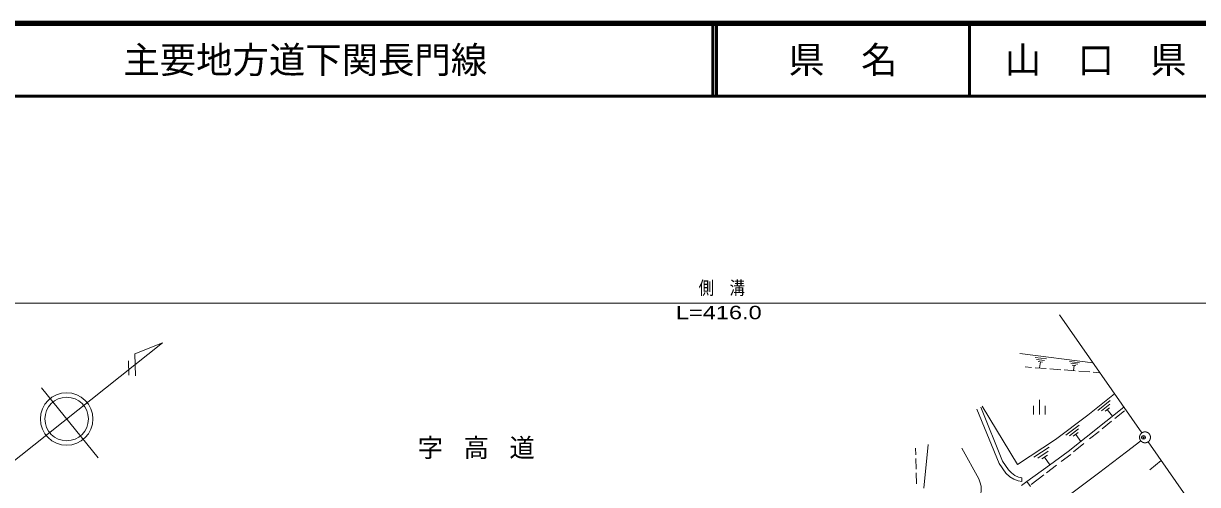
# Model space of a CAD drawing. Units: millimetres, scale not verified. Extents: x 40000 to 680000, y 20000 to 380000.
# Drawn here: x 203010 to 364357, y 316650 to 380000 of the extents above; entities that cross this region are included whole.
import ezdxf
from ezdxf.enums import TextEntityAlignment as Align

# ---------------------------------------------------------------- set-up
doc = ezdxf.new("R2010")
doc.units = ezdxf.units.MM
doc.header["$LTSCALE"] = 1000
doc.header["$PDMODE"] = 32
doc.header["$PDSIZE"] = 500
doc.linetypes.add('CHAIN', pattern=[18.5, 12, -1.5, 3.5, -1.5])
for name, color, linetype, lineweight in [('M-BMK', 2, 'CHAIN', 13), ('M-BMK-OTRS', 5, 'Continuous', 13), ('M-BMK-SRVR', 3, 'Continuous', 13), ('M-STR-HTXT', 7, 'Continuous', 13), ('M-TTL', 2, 'Continuous', 140), ('M-TTL-LINE', 7, 'Continuous', 50), ('M-WORK', 1, 'Continuous', 13)]:
    doc.layers.add(name, color=color, linetype=linetype, lineweight=lineweight)
for name, color, linetype in [('M-BMK-HTXT', 7, 'Continuous'), ('M-OTRS', 6, 'Continuous'), ('M-TTL-TXT', 7, 'Continuous')]:
    doc.layers.add(name, color=color, linetype=linetype)
doc.styles.add('ＭＳ ゴシック', font='')
doc.styles.add('ＭＳ Ｐゴシック', font='')
doc.styles.get('ＭＳ ゴシック').set_extended_font_data('MS Gothic')
doc.styles.get('ＭＳ Ｐゴシック').set_extended_font_data('MS PGothic')

msp = doc.modelspace()

# ---------------------------------------------------------------- linework, layer by layer
at = {"layer": 'M-BMK'}
msp.add_lwpolyline([(267386, 283419), (270420, 283836), (274526, 284481), (279699, 285478), (284785, 286705), (289146, 287819), (294514, 289288), (299990, 290953), (303911, 292292), (308512, 294016), (313210, 295936), (317589, 297851), (321565, 299703), (326328, 302202), (329318, 303841), (333130, 306087), (337832, 309047), (341930, 311769), (345812, 314492), (350735, 318219), (354581, 321158), (356549, 322674)], dxfattribs=at)
msp.add_circle((357143, 323131), 750, dxfattribs=at)
at = {"layer": 'M-BMK-OTRS'}
for p, q in [((356713, 323746), (345379, 339966)), ((376288, 295734), (357572, 322516))]:
    msp.add_line(p, q, dxfattribs=at)
at = {"layer": 'M-BMK-SRVR'}
for p, q in [((200620, 319025), (222092, 336135)), ((222092, 336135), (218321, 334609)), ((218321, 334609), (218389, 331602)), ((217447, 333652), (217475, 331676)), ((205482, 329920), (213274, 320313))]:
    msp.add_line(p, q, dxfattribs=at)
for radius in [3611, 2989]:
    msp.add_circle((208941, 325655), radius, dxfattribs=at)
at = {"layer": 'M-OTRS'}
msp.add_point((356930, 323114), dxfattribs=at)
at = {"layer": 'M-STR-HTXT'}
msp.add_line((92816, 341557), (504315, 341557), dxfattribs=at)
at = {"layer": 'M-TTL'}
msp.add_line((680000, 380000), (40000, 380000), dxfattribs=at)
at = {"layer": 'M-TTL-LINE'}
for p, q in [((297750, 380000), (297750, 370000)), ((298250, 380000), (298250, 370000)), ((333000, 380000), (333000, 370000)), ((40000, 370000), (680000, 370000))]:
    msp.add_line(p, q, dxfattribs=at)
at = {"layer": 'M-WORK'}
for p, q in [((349976, 333386), (339956, 334650)), ((342026, 334110), (343614, 333910)), ((340663, 332810), (341563, 332740)), ((342061, 332702), (343557, 332585)), ((343328, 333688), (342248, 333824)), ((342470, 333538), (343042, 333466)), ((342756, 333502), (342652, 332677)), ((344055, 332547), (345551, 332431)), ((346049, 332392), (347545, 332276)), ((346760, 333557), (348149, 333382)), ((347899, 333188), (346955, 333307)), ((347149, 333057), (347649, 332994)), ((347399, 333025), (347308, 332303)), ((348043, 332237), (349539, 332121)), ((350037, 332082), (350937, 332012)), ((342633, 328279), (342630, 326279)), ((349296, 326189), (352952, 329128)), ((350658, 326814), (352373, 328193)), ((352319, 327698), (351153, 326761)), ((334037, 327005), (337084, 319533)), ((334601, 327301), (337548, 319849)), ((334769, 327402), (339607, 319393)), ((341832, 327480), (341830, 326280)), ((343432, 327478), (343430, 326278)), ((344832, 322821), (349296, 326189)), ((346583, 321177), (354234, 327294)), ((351648, 326707), (352265, 327203)), ((351956, 326955), (352673, 326063)), ((353003, 325736), (354337, 326754)), ((346253, 323430), (348089, 324815)), ((351263, 324323), (352542, 325341)), ((339607, 319393), (344832, 322821)), ((348017, 324299), (346769, 323357)), ((347284, 323285), (347945, 323784)), ((347614, 323535), (348335, 322580)), ((349505, 322920), (350828, 323930)), ((325628, 320738), (325608, 321633)), ((326750, 316161), (327320, 322163)), ((341862, 320403), (343952, 321774)), ((343837, 321221), (342416, 320288)), ((343995, 319296), (346583, 321177)), ((347292, 321133), (348734, 322278)), ((325672, 318738), (325639, 320238)), ((337084, 319533), (338036, 318187)), ((337548, 319849), (338386, 318667)), ((342970, 320173), (343722, 320667)), ((343346, 320420), (344059, 319333)), ((345608, 319793), (346924, 320775)), ((357783, 318666), (359360, 319958)), ((325716, 316739), (325683, 318238)), ((338036, 318187), (338564, 317704)), ((338386, 318667), (338788, 318241)), ((338788, 318241), (339236, 317896)), ((339236, 317896), (339752, 317677)), ((340920, 317069), (343995, 319296)), ((341476, 316674), (343259, 317970)), ((343592, 318245), (344984, 319289)), ((338564, 317704), (339126, 317370)), ((339126, 317370), (339701, 317162)), ((339701, 317162), (340229, 317081)), ((339752, 317677), (340235, 317573)), ((340151, 316516), (340920, 317069)), ((340235, 317573), (340229, 317081)), ((340920, 317069), (341419, 316375))]:
    msp.add_line(p, q, dxfattribs=at)
msp.add_lwpolyline([(331983, 321646), (334293, 317441), (334455, 317037), (334605, 316431), (334641, 315830), (334581, 315362), (334381, 314790), (333988, 314204), (333558, 313786), (327829, 310845)], dxfattribs=at)

# ---------------------------------------------------------------- texts
at = {"layer": 'M-BMK-HTXT', "insert": (257184, 320143), "char_height": 2566, "attachment_point": 7, "style": 'ＭＳ Ｐゴシック'}
msp.add_mtext('\\T1.8;字高道', dxfattribs=at)
at = {"layer": 'M-STR-HTXT', "style": 'ＭＳ Ｐゴシック', "width": 0.85}
msp.add_text('側\u3000溝', height=1833, dxfattribs=at).set_placement((295797, 342196), align=Align.BOTTOM_LEFT)
at = {"layer": 'M-STR-HTXT', "style": 'ＭＳ Ｐゴシック', "width": 1.35}
msp.add_text('L=416.0', height=1833, dxfattribs=at).set_placement((298565, 338817), align=Align.BOTTOM_CENTER)
at = {"layer": 'M-TTL-TXT', "style": 'ＭＳ ゴシック'}
msp.add_text('主要地方道下関長門線', height=3666, dxfattribs=at).set_placement((216734, 375000), align=Align.MIDDLE_LEFT)
for s, p in [('県\u3000名', (315625, 375000)), ('山\u3000口\u3000県', (350375, 375000))]:
    msp.add_text(s, height=3666, dxfattribs=at).set_placement(p, align=Align.MIDDLE_CENTER)

doc.saveas('drawing.dxf')
